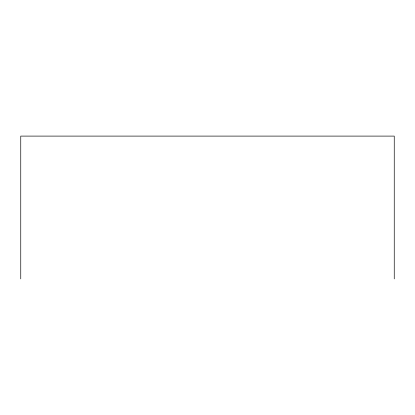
<?xml version="1.0" encoding="UTF-8"?>
<svg xmlns="http://www.w3.org/2000/svg" width="415" height="415" viewBox="0 0 415 415"><rect width="100%" height="100%" fill="white"/><g stroke="black" fill="none" stroke-linecap="round" stroke-linejoin="round"><path stroke-width="0.62" d="M394.25 278.901L394.25 136.099L20.75 136.099L20.75 278.901"/></g></svg>
